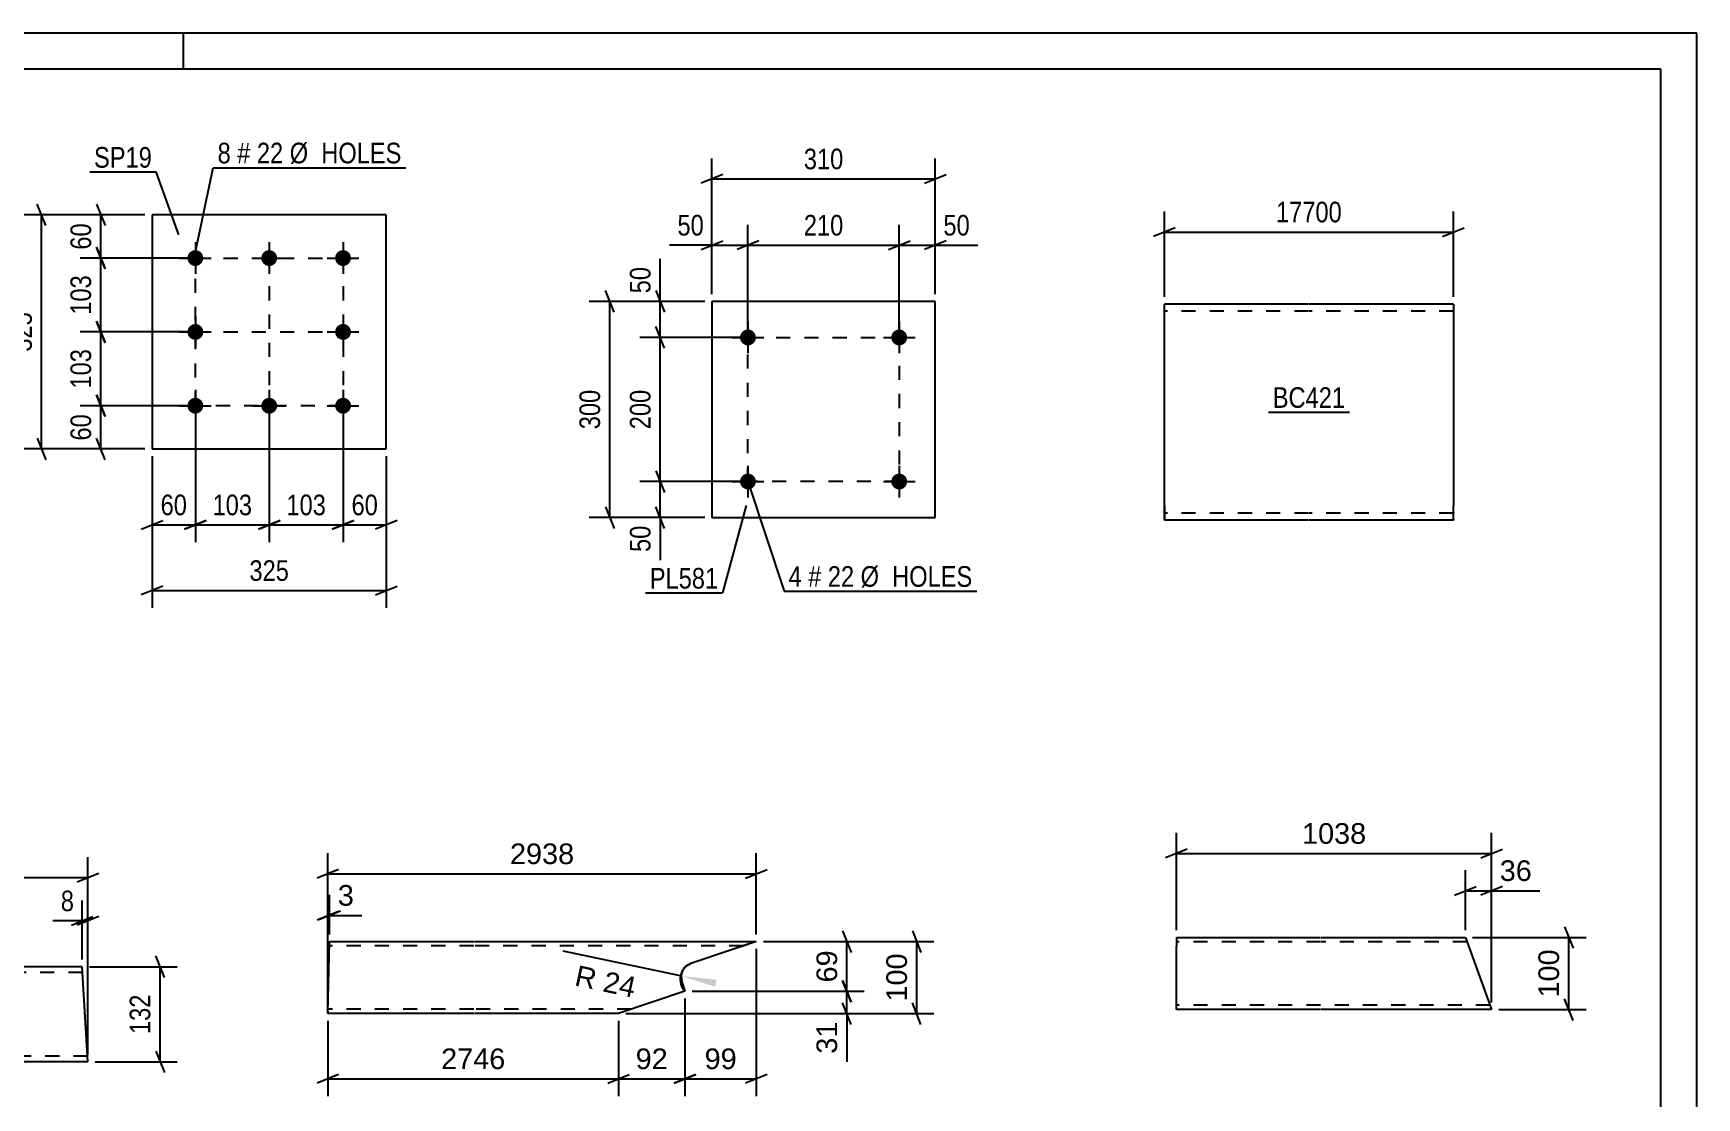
# Model space of a CAD drawing. Header units: millimetres. Extents: x 0 to 420, y 0 to 297.
# Drawn here: x 189.1 to 420, y 149.2 to 297 of the extents above; entities that cross this region are included whole.
import ezdxf

# ---------------------------------------------------------------- set-up
doc = ezdxf.new("R2010")
doc.units = ezdxf.units.MM
doc.linetypes.add('DXK_LINE_DOT2', pattern=[3.9198, 1.9599, -1.9599])
doc.styles.add('Arial', font='ARIAL.TTF', dxfattribs={"height": 0.2})
doc.styles.add('Arial Narrow', font='ARIALN.TTF', dxfattribs={"height": 0.2})

# ---------------------------------------------------------------- blocks, each defined once
blk = doc.blocks.new('Unknown-761555249-1163')
at = {"color": 5, "linetype": 'Continuous'}
for p, q in [((420, 297), (0, 297)), ((210, 292), (210, 297)), ((420, 0), (420, 297)), ((415, 292), (5, 292)), ((415, 5), (415, 292))]:
    blk.add_line(p, q, dxfattribs=at)
blk = doc.blocks.new('Part-761555249-10076 - 10072')
at = {"color": 2, "linetype": 'Continuous'}
for p, q in [((230.02, 161), (230.27, 170.91)), ((230.27, 170.91), (250.26, 170.91)), ((250.36, 170.91), (289.48, 170.91)), ((289.48, 170.91), (285.9, 169.71)), ((285.9, 169.71), (280.39, 167.86)), ((279.72, 167.48), (280.39, 167.86)), ((279.58, 164), (270.36, 160.91)), ((279.13, 165.33), (279.04, 166.11)), ((279.13, 165.33), (279.58, 164)), ((230.02, 160.91), (230.02, 161)), ((250.26, 160.91), (230.02, 160.91)), ((270.36, 160.91), (250.36, 160.91))]:
    blk.add_line(p, q, dxfattribs=at)
at = {"color": 7, "linetype": 'DXK_LINE_DOT2'}
for p, q in [((250.26, 170.31), (230.26, 170.31)), ((287.69, 170.31), (250.36, 170.31)), ((289.21, 170.82), (285.9, 169.71)), ((280.39, 167.86), (279.72, 167.48)), ((280.39, 167.86), (279.72, 167.48)), ((279.72, 167.48), (280.39, 167.86)), ((279.04, 166.11), (279.13, 165.33)), ((279.04, 166.11), (279.13, 165.33)), ((279.13, 165.33), (279.04, 166.11)), ((230.03, 161.26), (230.02, 160.91)), ((250.26, 161.51), (230.03, 161.51)), ((272.14, 161.51), (250.36, 161.51))]:
    blk.add_line(p, q, dxfattribs=at)
at = {"color": 2, "linetype": 'Continuous'}
blk.add_arc((281.03, 165.97), 2, 131.0368, 176.0368, dxfattribs=at)
at = {"color": 7, "linetype": 'DXK_LINE_DOT2'}
blk.add_arc((281.03, 165.97), 2, 131.0368, 176.0368, dxfattribs=at)
blk.add_arc((281.03, 165.97), 2, 131.0368, 176.0368, dxfattribs=at)
blk.add_arc((281.03, 165.97), 2, 131.0368, 176.0368, dxfattribs=at)
blk = doc.blocks.new('Part-761555249-10277 - 10276')
at = {"color": 2, "linetype": 'Continuous'}
for p, q in [((347.79, 171.47), (347.79, 170.27)), ((347.79, 171.47), (367.79, 171.47)), ((367.89, 171.47), (387.89, 171.47)), ((387.89, 171.47), (391.54, 161.47)), ((347.79, 161.57), (347.79, 170.27)), ((347.79, 161.47), (347.79, 161.57)), ((367.79, 161.47), (347.79, 161.47)), ((391.54, 161.47), (367.89, 161.47))]:
    blk.add_line(p, q, dxfattribs=at)
at = {"color": 7, "linetype": 'DXK_LINE_DOT2'}
for p, q in [((367.79, 170.87), (347.79, 170.87)), ((388.11, 170.87), (367.89, 170.87)), ((367.79, 162.07), (347.79, 162.07)), ((391.32, 162.07), (367.89, 162.07)), ((347.79, 161.57), (347.79, 161.47))]:
    blk.add_line(p, q, dxfattribs=at)
blk = doc.blocks.new('Part-761555249-7955 - 7953')
at = {"color": 2, "linetype": 'Continuous'}
for p, q in [((144.47, 155.35), (155.82, 167.41)), ((175.82, 167.41), (155.82, 167.41)), ((195.92, 167.41), (175.92, 167.41)), ((196.73, 154.21), (195.92, 167.41)), ((145.67, 154.21), (144.47, 155.35)), ((175.82, 154.21), (145.67, 154.21)), ((196.73, 154.21), (175.92, 154.21))]:
    blk.add_line(p, q, dxfattribs=at)
at = {"color": 7, "linetype": 'DXK_LINE_DOT2'}
for p, q in [((175.82, 166.61), (155.06, 166.61)), ((195.97, 166.61), (175.92, 166.61)), ((175.82, 155.01), (144.82, 155.01)), ((196.68, 155.01), (175.92, 155.01)), ((196.68, 155.01), (196.67, 155.07))]:
    blk.add_line(p, q, dxfattribs=at)
blk = doc.blocks.new('Part-761555249-8008 - 8007')
at = {"color": 2, "linetype": 'Continuous'}
for p, q in [((238.13, 271.79), (205.63, 271.79)), ((205.63, 271.79), (205.63, 239.29)), ((238.13, 239.29), (238.13, 271.79)), ((205.63, 239.29), (238.13, 239.29))]:
    blk.add_line(p, q, dxfattribs=at)
blk = doc.blocks.new('Bolt-761555249-8009 - 8007')
at = {"linetype": 'Continuous'}
for points in [[(211.63, 266.89, -1), (211.63, 264.69, -1)], [(221.88, 266.89, -1), (221.88, 264.69, -1)], [(232.13, 266.89, -1), (232.13, 264.69, -1)], [(211.63, 256.64, -1), (211.63, 254.44, -1)], [(232.13, 256.64, -1), (232.13, 254.44, -1)], [(211.63, 246.39, -1), (211.63, 244.19, -1)], [(221.88, 246.39, -1), (221.88, 244.19, -1)], [(232.13, 246.39, -1), (232.13, 244.19, -1)]]:
    blk.add_hatch(color=1, dxfattribs=at).paths.add_polyline_path(points)
at = {"color": 1, "linetype": 'Continuous'}
for p, q in [((211.63, 267.99), (211.63, 263.59)), ((221.88, 267.99), (221.88, 263.59)), ((232.13, 267.99), (232.13, 263.59)), ((209.43, 265.79), (213.83, 265.79)), ((219.68, 265.79), (224.08, 265.79)), ((229.93, 265.79), (234.33, 265.79)), ((211.63, 257.74), (211.63, 253.34)), ((232.13, 257.74), (232.13, 253.34)), ((209.43, 255.54), (213.83, 255.54)), ((229.93, 255.54), (234.33, 255.54)), ((211.63, 247.49), (211.63, 243.09)), ((221.88, 247.49), (221.88, 243.09)), ((232.13, 247.49), (232.13, 243.09)), ((209.43, 245.29), (213.83, 245.29)), ((219.68, 245.29), (224.08, 245.29)), ((229.93, 245.29), (234.33, 245.29))]:
    blk.add_line(p, q, dxfattribs=at)
blk = doc.blocks.new('Part-761555249-8030 - 8029')
at = {"color": 2, "linetype": 'Continuous'}
for p, q in [((366.13, 259.4), (346.13, 259.4)), ((346.13, 231.4), (346.13, 259.4)), ((386.23, 259.4), (366.23, 259.4)), ((386.23, 259.4), (386.23, 257.4)), ((386.23, 257.4), (386.23, 231.4)), ((346.13, 231.4), (346.13, 229.4)), ((386.23, 229.4), (386.23, 231.4)), ((366.13, 229.4), (346.13, 229.4)), ((386.23, 229.4), (366.23, 229.4))]:
    blk.add_line(p, q, dxfattribs=at)
at = {"color": 7, "linetype": 'DXK_LINE_DOT2'}
for p, q in [((366.13, 258.4), (346.13, 258.4)), ((386.23, 258.4), (366.23, 258.4)), ((346.13, 229.55), (346.13, 231.4)), ((386.23, 230.4), (386.23, 231.4)), ((346.13, 230.4), (346.13, 230.48)), ((366.13, 230.4), (346.13, 230.4)), ((386.23, 230.4), (366.23, 230.4)), ((386.23, 230.48), (386.23, 230.4)), ((386.23, 229.55), (386.23, 229.4))]:
    blk.add_line(p, q, dxfattribs=at)
blk = doc.blocks.new('Bolt-761555249-8130 - 8128')
at = {"linetype": 'Continuous'}
for points in [[(289.42, 234.77, -1), (287.22, 234.77, -1)], [(310.42, 234.77, -1), (308.22, 234.77, -1)]]:
    blk.add_hatch(color=1, dxfattribs=at).paths.add_polyline_path(points)
at = {"color": 1, "linetype": 'Continuous'}
for p, q in [((288.32, 236.97), (288.32, 232.57)), ((309.32, 236.97), (309.32, 232.57)), ((286.12, 234.77), (290.52, 234.77)), ((307.12, 234.77), (311.52, 234.77))]:
    blk.add_line(p, q, dxfattribs=at)
blk = doc.blocks.new('Part-761555249-8129 - 8128')
at = {"color": 2, "linetype": 'Continuous'}
for p, q in [((314.32, 259.77), (283.32, 259.77)), ((283.32, 259.77), (283.32, 229.77)), ((314.32, 229.77), (314.32, 259.77)), ((283.32, 229.77), (314.32, 229.77))]:
    blk.add_line(p, q, dxfattribs=at)
blk = doc.blocks.new('Bolt-761555249-8131 - 8128')
at = {"linetype": 'Continuous'}
for points in [[(289.42, 254.77, -1), (287.22, 254.77, -1)], [(310.42, 254.77, -1), (308.22, 254.77, -1)]]:
    blk.add_hatch(color=1, dxfattribs=at).paths.add_polyline_path(points)
at = {"color": 1, "linetype": 'Continuous'}
for p, q in [((288.32, 256.97), (288.32, 252.57)), ((309.32, 256.97), (309.32, 252.57)), ((286.12, 254.77), (290.52, 254.77)), ((307.12, 254.77), (311.52, 254.77))]:
    blk.add_line(p, q, dxfattribs=at)
blk = doc.blocks.new('Rectangle-761555249-9642 - 8007')
at = {"color": 1, "linetype": 'DXK_LINE_DOT2'}
blk.add_lwpolyline([(211.63, 265.79), (232.13, 265.79), (232.13, 245.29), (211.63, 245.29), (211.63, 265.79)], close=True, dxfattribs=at)
blk = doc.blocks.new('Rectangle-761555249-9622 - 8128')
at = {"color": 1, "linetype": 'DXK_LINE_DOT2'}
blk.add_lwpolyline([(288.32, 254.77), (309.32, 254.77), (309.32, 234.77), (288.32, 234.77), (288.32, 254.77)], close=True, dxfattribs=at)
blk = doc.blocks.new('Line-761555249-9652 - 8007')
at = {"color": 1, "linetype": 'DXK_LINE_DOT2'}
blk.add_line((221.88, 265.79), (221.88, 245.29), dxfattribs=at)
blk = doc.blocks.new('Line-761555249-9659 - 8007')
at = {"color": 1, "linetype": 'DXK_LINE_DOT2'}
blk.add_line((211.63, 255.54), (232.13, 255.54), dxfattribs=at)
blk = doc.blocks.new('StraightDimension-761555249-10122 - 10072')
at = {"color": 7, "linetype": 'Continuous'}
for p, q in [((230.02, 159.91), (230.02, 149.45)), ((270.36, 159.91), (270.36, 149.45)), ((231.52, 152.45), (228.52, 151.25)), ((268.86, 151.25), (271.86, 152.45)), ((230.02, 151.85), (270.36, 151.85))]:
    blk.add_line(p, q, dxfattribs=at)
at = {"color": 0}
blk.add_wipeout([(255.23, 152.6), (255.23, 156.8), (245.14, 156.8), (245.14, 152.6)], dxfattribs=at)
at = {"color": 3, "style": 'Arial'}
blk.add_text('2746', height=2.865, dxfattribs=at).set_placement((245.74, 153.2))
blk = doc.blocks.new('StraightDimension-761555249-10090 - 10072')
at = {"color": 7, "linetype": 'Continuous'}
for p, q in [((230.02, 161.91), (230.02, 177.38)), ((230.27, 171.91), (230.27, 177.38)), ((228.52, 173.93), (231.52, 175.13)), ((231.77, 175.13), (228.77, 173.93)), ((230.02, 174.53), (230.27, 174.53))]:
    blk.add_line(p, q, dxfattribs=at)
at = {"color": 0}
blk.add_wipeout([(234.22, 175.28), (234.22, 179.48), (230.8, 179.48), (230.8, 175.28)], dxfattribs=at)
at = {"color": 7, "linetype": 'Continuous'}
blk.add_line((230.27, 174.53), (234.74, 174.53), dxfattribs=at)
blk.add_line((230.27, 174.53), (234.74, 174.53), dxfattribs=at)
at = {"color": 3, "style": 'Arial'}
blk.add_text('3', height=2.87, dxfattribs=at).set_placement((231.4, 175.88))
blk = doc.blocks.new('StraightDimension-761555249-10109 - 10072')
at = {"color": 7, "linetype": 'Continuous'}
for p, q in [((230.02, 161.91), (230.02, 183.16)), ((289.48, 171.91), (289.48, 183.16)), ((231.52, 180.91), (228.52, 179.71)), ((230.02, 180.31), (289.48, 180.31)), ((287.98, 179.71), (290.98, 180.91))]:
    blk.add_line(p, q, dxfattribs=at)
at = {"color": 0}
blk.add_wipeout([(264.8, 181.06), (264.8, 185.26), (254.7, 185.26), (254.7, 181.06)], dxfattribs=at)
at = {"color": 3, "style": 'Arial'}
blk.add_text('2938', height=2.865, dxfattribs=at).set_placement((255.3, 181.66))
blk = doc.blocks.new('StraightDimension-761555249-10200 - 10072')
at = {"color": 7, "linetype": 'Continuous'}
for p, q in [((280.58, 164), (304.45, 164)), ((301.45, 165.5), (302.65, 162.5)), ((302.05, 160.91), (302.05, 164)), ((302.65, 159.41), (301.45, 162.41)), ((271.36, 160.91), (304.45, 160.91))]:
    blk.add_line(p, q, dxfattribs=at)
at = {"color": 0}
blk.add_wipeout([(301.3, 160.39), (297.1, 160.39), (297.1, 154.74), (301.3, 154.74)], dxfattribs=at)
at = {"color": 7, "linetype": 'Continuous'}
blk.add_line((302.05, 160.91), (302.05, 154.21), dxfattribs=at)
blk.add_line((302.05, 160.91), (302.05, 154.21), dxfattribs=at)
at = {"color": 3, "style": 'Arial'}
blk.add_text('31', height=2.865, rotation=90.0002, dxfattribs=at).set_placement((300.7, 155.34))
blk = doc.blocks.new('StraightDimension-761555249-10120 - 10072')
at = {"color": 7, "linetype": 'Continuous'}
for p, q in [((289.48, 169.91), (289.48, 149.45)), ((279.58, 163), (279.58, 149.45)), ((278.08, 151.25), (281.08, 152.45)), ((290.98, 152.45), (287.98, 151.25)), ((279.58, 151.85), (289.48, 151.85))]:
    blk.add_line(p, q, dxfattribs=at)
at = {"color": 0}
blk.add_wipeout([(287.36, 152.6), (287.36, 156.8), (281.71, 156.8), (281.71, 152.6)], dxfattribs=at)
at = {"color": 3, "style": 'Arial'}
blk.add_text('99', height=2.865, dxfattribs=at).set_placement((282.31, 153.2))
blk = doc.blocks.new('StraightDimension-761555249-10121 - 10072')
at = {"color": 7, "linetype": 'Continuous'}
for p, q in [((279.58, 163), (279.58, 149.45)), ((270.36, 159.91), (270.36, 149.45)), ((268.86, 151.25), (271.86, 152.45)), ((281.08, 152.45), (278.08, 151.25)), ((270.36, 151.85), (279.58, 151.85))]:
    blk.add_line(p, q, dxfattribs=at)
at = {"color": 0}
blk.add_wipeout([(277.79, 152.6), (277.79, 156.8), (272.14, 156.8), (272.14, 152.6)], dxfattribs=at)
at = {"color": 3, "style": 'Arial'}
blk.add_text('92', height=2.865, dxfattribs=at).set_placement((272.74, 153.2))
blk = doc.blocks.new('StraightDimension-761555249-10199 - 10072')
at = {"color": 7, "linetype": 'Continuous'}
for p, q in [((290.48, 170.91), (304.45, 170.91)), ((301.45, 172.41), (302.65, 169.41)), ((302.05, 164), (302.05, 170.91)), ((280.58, 164), (304.45, 164)), ((302.65, 162.5), (301.45, 165.5))]:
    blk.add_line(p, q, dxfattribs=at)
at = {"color": 0}
blk.add_wipeout([(301.3, 170.28), (297.1, 170.28), (297.1, 164.63), (301.3, 164.63)], dxfattribs=at)
at = {"color": 3, "style": 'Arial'}
blk.add_text('69', height=2.865, rotation=90.0002, dxfattribs=at).set_placement((300.7, 165.23))
blk = doc.blocks.new('StraightDimension-761555249-10241 - 10072')
at = {"color": 7, "linetype": 'Continuous'}
for p, q in [((290.48, 170.91), (314.14, 170.91)), ((311.14, 172.41), (312.34, 169.41)), ((311.74, 160.91), (311.74, 170.91)), ((312.34, 159.41), (311.14, 162.41)), ((271.36, 160.91), (314.14, 160.91))]:
    blk.add_line(p, q, dxfattribs=at)
at = {"color": 0}
blk.add_wipeout([(310.99, 169.85), (306.79, 169.85), (306.79, 161.98), (310.99, 161.98)], dxfattribs=at)
at = {"color": 3, "style": 'Arial'}
blk.add_text('100', height=2.865, rotation=90.0002, dxfattribs=at).set_placement((310.39, 162.58))
blk = doc.blocks.new('RadiusDimension-761555249-10266 - 10072')
at = {"linetype": 'Continuous'}
blk.add_hatch(color=7, dxfattribs=at).paths.add_polyline_path([(283.76, 164.63), (278.97, 166.15), (283.96, 165.6)])
at = {"color": 7, "linetype": 'Continuous'}
blk.add_line((278.97, 166.15), (262.67, 169.59), dxfattribs=at)
blk.add_arc((281.3, 165.66), 2.39, 112.3296, 223.8129, dxfattribs=at)
at = {"color": 0}
blk.add_wipeout([(272.85, 162.38), (273.72, 166.49), (264.28, 168.48), (263.41, 164.38)], dxfattribs=at)
at = {"color": 3, "style": 'Arial'}
blk.add_text('R 24', height=2.865, rotation=-11.929, dxfattribs=at).set_placement((264.13, 164.84))
blk = doc.blocks.new('StraightDimension-761555249-10309 - 10276')
at = {"color": 7, "linetype": 'Continuous'}
for p, q in [((388.89, 171.47), (404.64, 171.47)), ((401.64, 172.97), (402.84, 169.97)), ((402.24, 161.47), (402.24, 171.47)), ((402.84, 159.97), (401.64, 162.97)), ((392.54, 161.47), (404.64, 161.47))]:
    blk.add_line(p, q, dxfattribs=at)
at = {"color": 0}
blk.add_wipeout([(401.49, 170.41), (397.29, 170.41), (397.29, 162.54), (401.49, 162.54)], dxfattribs=at)
at = {"color": 3, "style": 'Arial'}
blk.add_text('100', height=2.865, rotation=90.0002, dxfattribs=at).set_placement((400.89, 163.14))
blk = doc.blocks.new('StraightDimension-761555249-10283 - 10276')
at = {"color": 7, "linetype": 'Continuous'}
for p, q in [((347.79, 172.47), (347.79, 185.98)), ((391.54, 162.47), (391.54, 185.98)), ((349.29, 183.73), (346.29, 182.53)), ((347.79, 183.13), (391.54, 183.13)), ((390.04, 182.53), (393.04, 183.73))]:
    blk.add_line(p, q, dxfattribs=at)
at = {"color": 0}
blk.add_wipeout([(374.71, 183.88), (374.71, 188.08), (364.62, 188.08), (364.62, 183.88)], dxfattribs=at)
at = {"color": 3, "style": 'Arial'}
blk.add_text('1038', height=2.865, dxfattribs=at).set_placement((365.22, 184.48))
blk = doc.blocks.new('StraightDimension-761555249-10294 - 10276')
at = {"color": 7, "linetype": 'Continuous'}
for p, q in [((387.89, 172.47), (387.89, 180.82)), ((391.54, 162.47), (391.54, 180.82)), ((386.39, 177.37), (389.39, 178.57)), ((387.89, 177.97), (391.54, 177.97)), ((393.04, 178.57), (390.04, 177.37))]:
    blk.add_line(p, q, dxfattribs=at)
at = {"color": 0}
blk.add_wipeout([(397.71, 178.72), (397.71, 182.92), (392.06, 182.92), (392.06, 178.72)], dxfattribs=at)
at = {"color": 7, "linetype": 'Continuous'}
blk.add_line((391.54, 177.97), (398.23, 177.97), dxfattribs=at)
blk.add_line((391.54, 177.97), (398.23, 177.97), dxfattribs=at)
at = {"color": 3, "style": 'Arial'}
blk.add_text('36', height=2.865, dxfattribs=at).set_placement((392.66, 179.32))
blk = doc.blocks.new('StraightDimension-761555249-8146 - 7953')
at = {"color": 7, "linetype": 'Continuous'}
for p, q in [((195.92, 168.41), (195.92, 176.62)), ((196.73, 155.21), (196.73, 176.62)), ((194.42, 173.17), (197.42, 174.37)), ((198.23, 174.37), (195.23, 173.17)), ((195.92, 173.77), (196.73, 173.77))]:
    blk.add_line(p, q, dxfattribs=at)
at = {"color": 0}
blk.add_wipeout([(195.39, 174.52), (195.39, 178.72), (192.36, 178.72), (192.36, 174.52)], dxfattribs=at)
at = {"color": 7, "linetype": 'Continuous'}
blk.add_line((195.92, 173.77), (191.84, 173.77), dxfattribs=at)
blk.add_line((195.92, 173.77), (191.84, 173.77), dxfattribs=at)
at = {"color": 3, "style": 'Arial Narrow'}
blk.add_text('8', height=2.86, dxfattribs=at).set_placement((192.96, 175.12))
blk = doc.blocks.new('StraightDimension-761555249-8167 - 7953')
at = {"color": 7, "linetype": 'Continuous'}
for p, q in [((207.33, 165.91), (206.13, 168.91)), ((196.92, 167.41), (209.13, 167.41)), ((206.73, 154.21), (206.73, 167.41)), ((206.13, 155.71), (207.33, 152.71)), ((197.73, 154.21), (209.13, 154.21))]:
    blk.add_line(p, q, dxfattribs=at)
at = {"color": 0}
blk.add_wipeout([(205.98, 164.16), (201.78, 164.16), (201.78, 157.47), (205.98, 157.47)], dxfattribs=at)
at = {"color": 3, "style": 'Arial Narrow'}
blk.add_text('132', height=2.863, rotation=90.0002, dxfattribs=at).set_placement((205.38, 158.07))
blk = doc.blocks.new('StraightDimension-761555249-8173 - 7953')
at = {"color": 7, "linetype": 'Continuous'}
for p, q in [((144.47, 156.35), (144.47, 182.64)), ((196.73, 155.21), (196.73, 182.64)), ((145.97, 180.39), (142.97, 179.19)), ((195.23, 179.19), (198.23, 180.39)), ((144.47, 179.79), (196.73, 179.79))]:
    blk.add_line(p, q, dxfattribs=at)
at = {"color": 0}
blk.add_wipeout([(174.85, 180.54), (174.85, 184.74), (166.34, 184.74), (166.34, 180.54)], dxfattribs=at)
at = {"color": 3, "style": 'Arial Narrow'}
blk.add_text('1973', height=2.863, dxfattribs=at).set_placement((166.94, 181.14))
blk = doc.blocks.new('StraightDimension-761555249-8255 - 8007')
at = {"color": 7, "linetype": 'Continuous'}
for p, q in [((211.63, 244.29), (211.63, 226.34)), ((221.88, 244.29), (221.88, 226.34)), ((210.13, 228.14), (213.13, 229.34)), ((211.63, 228.74), (221.88, 228.74)), ((223.38, 229.34), (220.38, 228.14))]:
    blk.add_line(p, q, dxfattribs=at)
at = {"color": 0}
blk.add_wipeout([(220.1, 229.49), (220.1, 233.69), (213.42, 233.69), (213.42, 229.49)], dxfattribs=at)
at = {"color": 3, "style": 'Arial Narrow'}
blk.add_text('103', height=2.863, dxfattribs=at).set_placement((214.02, 230.09))
blk = doc.blocks.new('StraightDimension-761555249-8269 - 8007')
at = {"color": 7, "linetype": 'Continuous'}
for p, q in [((205.63, 238.29), (205.63, 217.23)), ((238.13, 238.29), (238.13, 217.23)), ((207.13, 220.23), (204.13, 219.03)), ((205.63, 219.63), (238.13, 219.63)), ((236.63, 219.03), (239.63, 220.23))]:
    blk.add_line(p, q, dxfattribs=at)
at = {"color": 0}
blk.add_wipeout([(225.23, 220.38), (225.23, 224.58), (218.54, 224.58), (218.54, 220.38)], dxfattribs=at)
at = {"color": 3, "style": 'Arial Narrow'}
blk.add_text('325', height=2.863, dxfattribs=at).set_placement((219.14, 220.98))
blk = doc.blocks.new('StraightDimension-761555249-8253 - 8007')
at = {"color": 7, "linetype": 'Continuous'}
for p, q in [((232.13, 244.29), (232.13, 226.34)), ((238.13, 238.29), (238.13, 226.34)), ((230.63, 228.14), (233.63, 229.34)), ((232.13, 228.74), (238.13, 228.74)), ((239.63, 229.34), (236.63, 228.14))]:
    blk.add_line(p, q, dxfattribs=at)
at = {"color": 0}
blk.add_wipeout([(237.56, 229.49), (237.56, 233.69), (232.71, 233.69), (232.71, 229.49)], dxfattribs=at)
at = {"color": 3, "style": 'Arial Narrow'}
blk.add_text('60', height=2.863, dxfattribs=at).set_placement((233.31, 230.09))
blk = doc.blocks.new('StraightDimension-761555249-8233 - 8007')
at = {"color": 7, "linetype": 'Continuous'}
for p, q in [((197.91, 273.29), (199.11, 270.29)), ((204.63, 271.79), (195.66, 271.79)), ((198.51, 265.79), (198.51, 271.79)), ((210.63, 265.79), (195.66, 265.79)), ((199.11, 264.29), (197.91, 267.29))]:
    blk.add_line(p, q, dxfattribs=at)
at = {"color": 0}
blk.add_wipeout([(197.76, 271.22), (193.56, 271.22), (193.56, 266.36), (197.76, 266.36)], dxfattribs=at)
at = {"color": 3, "style": 'Arial Narrow'}
blk.add_text('60', height=2.863, rotation=90.0002, dxfattribs=at).set_placement((197.16, 266.96))
blk = doc.blocks.new('StraightDimension-761555249-8234 - 8007')
at = {"color": 7, "linetype": 'Continuous'}
for p, q in [((210.63, 265.79), (195.66, 265.79)), ((197.91, 267.29), (199.11, 264.29)), ((198.51, 255.54), (198.51, 265.79)), ((199.11, 254.04), (197.91, 257.04)), ((210.63, 255.54), (195.66, 255.54))]:
    blk.add_line(p, q, dxfattribs=at)
at = {"color": 0}
blk.add_wipeout([(197.76, 264.01), (193.56, 264.01), (193.56, 257.33), (197.76, 257.33)], dxfattribs=at)
at = {"color": 3, "style": 'Arial Narrow'}
blk.add_text('103', height=2.863, rotation=90.0002, dxfattribs=at).set_placement((197.16, 257.93))
blk = doc.blocks.new('StraightDimension-761555249-8235 - 8007')
at = {"color": 7, "linetype": 'Continuous'}
for p, q in [((197.91, 257.04), (199.11, 254.04)), ((210.63, 255.54), (195.66, 255.54)), ((198.51, 245.29), (198.51, 255.54)), ((210.63, 245.29), (195.66, 245.29)), ((199.11, 243.79), (197.91, 246.79))]:
    blk.add_line(p, q, dxfattribs=at)
at = {"color": 0}
blk.add_wipeout([(197.76, 253.76), (193.56, 253.76), (193.56, 247.08), (197.76, 247.08)], dxfattribs=at)
at = {"color": 3, "style": 'Arial Narrow'}
blk.add_text('103', height=2.863, rotation=90.0002, dxfattribs=at).set_placement((197.16, 247.68))
blk = doc.blocks.new('StraightDimension-761555249-8236 - 8007')
at = {"color": 7, "linetype": 'Continuous'}
for p, q in [((210.63, 245.29), (195.66, 245.29)), ((197.91, 246.79), (199.11, 243.79)), ((198.51, 239.29), (198.51, 245.29)), ((199.11, 237.79), (197.91, 240.79)), ((204.63, 239.29), (195.66, 239.29))]:
    blk.add_line(p, q, dxfattribs=at)
at = {"color": 0}
blk.add_wipeout([(197.76, 244.72), (193.56, 244.72), (193.56, 239.86), (197.76, 239.86)], dxfattribs=at)
at = {"color": 3, "style": 'Arial Narrow'}
blk.add_text('60', height=2.863, rotation=90.0002, dxfattribs=at).set_placement((197.16, 240.46))
blk = doc.blocks.new('StraightDimension-761555249-8249 - 8007')
at = {"color": 7, "linetype": 'Continuous'}
for p, q in [((190.89, 270.29), (189.69, 273.29)), ((204.63, 271.79), (187.44, 271.79)), ((190.29, 239.29), (190.29, 271.79)), ((189.69, 240.79), (190.89, 237.79)), ((204.63, 239.29), (187.44, 239.29))]:
    blk.add_line(p, q, dxfattribs=at)
at = {"color": 0}
blk.add_wipeout([(189.54, 258.88), (185.34, 258.88), (185.34, 252.2), (189.54, 252.2)], dxfattribs=at)
at = {"color": 3, "style": 'Arial Narrow'}
blk.add_text('325', height=2.863, rotation=90.0002, dxfattribs=at).set_placement((188.94, 252.8))
blk = doc.blocks.new('StraightDimension-761555249-8254 - 8007')
at = {"color": 7, "linetype": 'Continuous'}
for p, q in [((221.88, 244.29), (221.88, 226.34)), ((232.13, 244.29), (232.13, 226.34)), ((220.38, 228.14), (223.38, 229.34)), ((221.88, 228.74), (232.13, 228.74)), ((233.63, 229.34), (230.63, 228.14))]:
    blk.add_line(p, q, dxfattribs=at)
at = {"color": 0}
blk.add_wipeout([(230.35, 229.49), (230.35, 233.69), (223.67, 233.69), (223.67, 229.49)], dxfattribs=at)
at = {"color": 3, "style": 'Arial Narrow'}
blk.add_text('103', height=2.863, dxfattribs=at).set_placement((224.27, 230.09))
blk = doc.blocks.new('StraightDimension-761555249-8256 - 8007')
at = {"color": 7, "linetype": 'Continuous'}
for p, q in [((211.63, 244.29), (211.63, 226.34)), ((205.63, 238.29), (205.63, 226.34)), ((204.13, 228.14), (207.13, 229.34)), ((205.63, 228.74), (211.63, 228.74)), ((213.13, 229.34), (210.13, 228.14))]:
    blk.add_line(p, q, dxfattribs=at)
at = {"color": 0}
blk.add_wipeout([(211.06, 229.49), (211.06, 233.69), (206.21, 233.69), (206.21, 229.49)], dxfattribs=at)
at = {"color": 3, "style": 'Arial Narrow'}
blk.add_text('60', height=2.863, dxfattribs=at).set_placement((206.81, 230.09))
blk = doc.blocks.new('StraightDimension-761555249-8277 - 8029')
at = {"color": 7, "linetype": 'Continuous'}
for p, q in [((346.13, 260.4), (346.13, 272.25)), ((386.23, 260.4), (386.23, 272.25)), ((347.63, 270), (344.63, 268.8)), ((346.13, 269.4), (386.23, 269.4)), ((384.73, 268.8), (387.73, 270))]:
    blk.add_line(p, q, dxfattribs=at)
at = {"color": 0}
blk.add_wipeout([(371.36, 270.15), (371.36, 274.35), (361.01, 274.35), (361.01, 270.15)], dxfattribs=at)
at = {"color": 3, "style": 'Arial Narrow'}
blk.add_text('17700', height=2.863, dxfattribs=at).set_placement((361.61, 270.75))
blk = doc.blocks.new('StraightDimension-761555249-8417 - 8128')
at = {"color": 7, "linetype": 'Continuous'}
for p, q in [((276.75, 253.27), (275.55, 256.27)), ((287.32, 254.77), (273.3, 254.77)), ((276.15, 234.77), (276.15, 254.77)), ((275.55, 236.27), (276.75, 233.27)), ((287.32, 234.77), (273.3, 234.77))]:
    blk.add_line(p, q, dxfattribs=at)
at = {"color": 0}
blk.add_wipeout([(275.4, 248.12), (271.2, 248.12), (271.2, 241.43), (275.4, 241.43)], dxfattribs=at)
at = {"color": 3, "style": 'Arial Narrow'}
blk.add_text('200', height=2.863, rotation=90.0002, dxfattribs=at).set_placement((274.8, 242.03))
blk = doc.blocks.new('StraightDimension-761555249-8416 - 8128')
at = {"color": 7, "linetype": 'Continuous'}
for p, q in [((275.55, 261.27), (276.75, 258.27)), ((282.32, 259.77), (273.3, 259.77)), ((276.15, 254.77), (276.15, 259.77)), ((276.75, 253.27), (275.55, 256.27)), ((287.32, 254.77), (273.3, 254.77))]:
    blk.add_line(p, q, dxfattribs=at)
at = {"color": 0}
blk.add_wipeout([(275.4, 265.15), (271.2, 265.15), (271.2, 260.3), (275.4, 260.3)], dxfattribs=at)
at = {"color": 7, "linetype": 'Continuous'}
blk.add_line((276.15, 259.77), (276.15, 265.68), dxfattribs=at)
blk.add_line((276.15, 259.77), (276.15, 265.68), dxfattribs=at)
at = {"color": 3, "style": 'Arial Narrow'}
blk.add_text('50', height=2.863, rotation=90.0002, dxfattribs=at).set_placement((274.8, 260.9))
blk = doc.blocks.new('StraightDimension-761555249-8418 - 8128')
at = {"color": 7, "linetype": 'Continuous'}
for p, q in [((275.55, 236.27), (276.75, 233.27)), ((287.32, 234.77), (273.3, 234.77)), ((276.15, 229.77), (276.15, 234.77)), ((276.75, 228.27), (275.55, 231.27)), ((282.32, 229.77), (273.3, 229.77))]:
    blk.add_line(p, q, dxfattribs=at)
at = {"color": 0}
blk.add_wipeout([(275.4, 229.25), (271.2, 229.25), (271.2, 224.39), (275.4, 224.39)], dxfattribs=at)
at = {"color": 7, "linetype": 'Continuous'}
blk.add_line((276.15, 229.77), (276.15, 223.87), dxfattribs=at)
blk.add_line((276.15, 229.77), (276.15, 223.87), dxfattribs=at)
at = {"color": 3, "style": 'Arial Narrow'}
blk.add_text('50', height=2.863, rotation=90.0002, dxfattribs=at).set_placement((274.8, 224.99))
blk = doc.blocks.new('StraightDimension-761555249-8428 - 8128')
at = {"color": 7, "linetype": 'Continuous'}
for p, q in [((269.75, 258.27), (268.55, 261.27)), ((282.32, 259.77), (266.3, 259.77)), ((269.15, 229.77), (269.15, 259.77)), ((268.55, 231.27), (269.75, 228.27)), ((282.32, 229.77), (266.3, 229.77))]:
    blk.add_line(p, q, dxfattribs=at)
at = {"color": 0}
blk.add_wipeout([(268.4, 248.11), (264.2, 248.11), (264.2, 241.43), (268.4, 241.43)], dxfattribs=at)
at = {"color": 3, "style": 'Arial Narrow'}
blk.add_text('300', height=2.863, rotation=90.0002, dxfattribs=at).set_placement((267.8, 242.03))
blk = doc.blocks.new('StraightDimension-761555249-8448 - 8128')
at = {"color": 7, "linetype": 'Continuous'}
for p, q in [((283.32, 260.77), (283.32, 279.62)), ((314.32, 260.77), (314.32, 279.62)), ((284.82, 277.37), (281.82, 276.17)), ((312.82, 276.17), (315.82, 277.37)), ((283.32, 276.77), (314.32, 276.77))]:
    blk.add_line(p, q, dxfattribs=at)
at = {"color": 0}
blk.add_wipeout([(302.16, 277.52), (302.16, 281.72), (295.48, 281.72), (295.48, 277.52)], dxfattribs=at)
at = {"color": 3, "style": 'Arial Narrow'}
blk.add_text('310', height=2.863, dxfattribs=at).set_placement((296.08, 278.12))
blk = doc.blocks.new('StraightDimension-761555249-9572 - 8128')
at = {"color": 7, "linetype": 'Continuous'}
for p, q in [((309.32, 255.77), (309.32, 270.42)), ((314.32, 260.77), (314.32, 270.42)), ((307.82, 266.97), (310.82, 268.17)), ((315.82, 268.17), (312.82, 266.97)), ((309.32, 267.57), (314.32, 267.57))]:
    blk.add_line(p, q, dxfattribs=at)
at = {"color": 0}
blk.add_wipeout([(319.7, 268.32), (319.7, 272.52), (314.85, 272.52), (314.85, 268.32)], dxfattribs=at)
at = {"color": 7, "linetype": 'Continuous'}
blk.add_line((314.32, 267.57), (320.23, 267.57), dxfattribs=at)
blk.add_line((314.32, 267.57), (320.23, 267.57), dxfattribs=at)
at = {"color": 3, "style": 'Arial Narrow'}
blk.add_text('50', height=2.863, dxfattribs=at).set_placement((315.45, 268.92))
blk = doc.blocks.new('StraightDimension-761555249-9573 - 8128')
at = {"color": 7, "linetype": 'Continuous'}
for p, q in [((288.32, 255.77), (288.32, 270.42)), ((309.32, 255.77), (309.32, 270.42)), ((289.82, 268.17), (286.82, 266.97)), ((307.82, 266.97), (310.82, 268.17)), ((288.32, 267.57), (309.32, 267.57))]:
    blk.add_line(p, q, dxfattribs=at)
at = {"color": 0}
blk.add_wipeout([(302.16, 268.32), (302.16, 272.52), (295.48, 272.52), (295.48, 268.32)], dxfattribs=at)
at = {"color": 3, "style": 'Arial Narrow'}
blk.add_text('210', height=2.863, dxfattribs=at).set_placement((296.08, 268.92))
blk = doc.blocks.new('StraightDimension-761555249-9574 - 8128')
at = {"color": 7, "linetype": 'Continuous'}
for p, q in [((283.32, 260.77), (283.32, 270.42)), ((288.32, 255.77), (288.32, 270.42)), ((281.82, 266.97), (284.82, 268.17)), ((289.82, 268.17), (286.82, 266.97)), ((283.32, 267.57), (288.32, 267.57))]:
    blk.add_line(p, q, dxfattribs=at)
at = {"color": 0}
blk.add_wipeout([(282.8, 268.32), (282.8, 272.52), (277.94, 272.52), (277.94, 268.32)], dxfattribs=at)
at = {"color": 7, "linetype": 'Continuous'}
blk.add_line((283.32, 267.57), (277.42, 267.57), dxfattribs=at)
blk.add_line((283.32, 267.57), (277.42, 267.57), dxfattribs=at)
at = {"color": 3, "style": 'Arial Narrow'}
blk.add_text('50', height=2.863, dxfattribs=at).set_placement((278.54, 268.92))
blk = doc.blocks.new('Mark-761555249-8466 - 8007')
at = {"color": 0}
blk.add_wipeout([(205.61, 278.34), (205.61, 281.34), (197.57, 281.34), (197.57, 278.34)], dxfattribs=at)
blk.add_wipeout([(205.61, 278.34), (205.61, 281.34), (197.57, 281.34), (197.57, 278.34)], dxfattribs=at)
at = {"color": 30, "linetype": 'Continuous'}
for p in [(196.97, 277.74), (209.32, 269.04)]:
    blk.add_line(p, (206.21, 277.74), dxfattribs=at)
at = {"color": 3, "style": 'Arial Narrow'}
blk.add_text('SP19', height=2.863, dxfattribs=at).set_placement((197.57, 278.34))
blk = doc.blocks.new('Mark-761555249-8469 - 8007')
at = {"color": 0}
blk.add_wipeout([(216.54, 278.94), (216.54, 281.94), (214.72, 281.94), (214.72, 278.94)], dxfattribs=at)
blk.add_wipeout([(216.54, 278.94), (216.54, 281.94), (214.72, 281.94), (214.72, 278.94)], dxfattribs=at)
at = {"color": 7, "linetype": 'Continuous'}
blk.add_line((211.46, 265.76), (214.12, 278.34), dxfattribs=at)
at = {"color": 0}
blk.add_wipeout([(219.27, 278.94), (219.27, 281.94), (217.44, 281.94), (217.44, 278.94)], dxfattribs=at)
blk.add_wipeout([(219.27, 278.94), (219.27, 281.94), (217.44, 281.94), (217.44, 278.94)], dxfattribs=at)
at = {"color": 3, "style": 'Arial Narrow'}
blk.add_text('8', height=2.86, dxfattribs=at).set_placement((214.72, 278.94))
at = {"color": 0}
blk.add_wipeout([(223.83, 278.94), (223.83, 281.94), (220.17, 281.94), (220.17, 278.94)], dxfattribs=at)
blk.add_wipeout([(223.83, 278.94), (223.83, 281.94), (220.17, 281.94), (220.17, 278.94)], dxfattribs=at)
at = {"color": 3, "style": 'Arial Narrow'}
blk.add_text('#', height=2.86, dxfattribs=at).set_placement((217.44, 278.94))
at = {"color": 0}
blk.add_wipeout([(240.26, 278.94), (240.26, 281.94), (224.73, 281.94), (224.73, 278.94)], dxfattribs=at)
blk.add_wipeout([(240.26, 278.94), (240.26, 281.94), (224.73, 281.94), (224.73, 278.94)], dxfattribs=at)
at = {"color": 7, "linetype": 'Continuous'}
blk.add_line((214.12, 278.34), (240.86, 278.34), dxfattribs=at)
at = {"color": 3, "style": 'Arial Narrow'}
for s, p in [('22', (220.17, 278.94)), ('Ø  HOLES', (224.73, 278.94))]:
    blk.add_text(s, height=2.863, dxfattribs=at).set_placement(p)
blk = doc.blocks.new('Mark-761555249-8473 - 8029')
at = {"color": 0}
blk.add_wipeout([(371.21, 245), (371.21, 248), (361.16, 248), (361.16, 245)], dxfattribs=at)
blk.add_wipeout([(371.21, 245), (371.21, 248), (361.16, 248), (361.16, 245)], dxfattribs=at)
at = {"color": 30, "linetype": 'Continuous'}
blk.add_line((360.56, 244.4), (371.81, 244.4), dxfattribs=at)
at = {"color": 3, "style": 'Arial Narrow'}
blk.add_text('BC421', height=2.863, dxfattribs=at).set_placement((361.16, 245))
blk = doc.blocks.new('Mark-761555249-8499 - 8128')
at = {"color": 0}
blk.add_wipeout([(284.21, 219.91), (284.21, 222.91), (274.7, 222.91), (274.7, 219.91)], dxfattribs=at)
blk.add_wipeout([(284.21, 219.91), (284.21, 222.91), (274.7, 222.91), (274.7, 219.91)], dxfattribs=at)
at = {"color": 30, "linetype": 'Continuous'}
for p in [(288.08, 231.43), (274.1, 219.31)]:
    blk.add_line(p, (284.81, 219.31), dxfattribs=at)
at = {"color": 3, "style": 'Arial Narrow'}
blk.add_text('PL581', height=2.863, dxfattribs=at).set_placement((274.7, 219.91))
blk = doc.blocks.new('MarkSet-761555249-9494 - 8128')
at = {"color": 0}
blk.add_wipeout([(295.78, 220.16), (295.78, 223.16), (293.95, 223.16), (293.95, 220.16)], dxfattribs=at)
blk.add_wipeout([(295.78, 220.16), (295.78, 223.16), (293.95, 223.16), (293.95, 220.16)], dxfattribs=at)
at = {"color": 7, "linetype": 'Continuous'}
blk.add_line((288.32, 234.77), (293.35, 219.56), dxfattribs=at)
at = {"color": 0}
blk.add_wipeout([(298.51, 220.16), (298.51, 223.16), (296.68, 223.16), (296.68, 220.16)], dxfattribs=at)
blk.add_wipeout([(298.51, 220.16), (298.51, 223.16), (296.68, 223.16), (296.68, 220.16)], dxfattribs=at)
at = {"color": 3, "style": 'Arial Narrow'}
blk.add_text('4', height=2.86, dxfattribs=at).set_placement((293.95, 220.16))
at = {"color": 0}
blk.add_wipeout([(303.06, 220.16), (303.06, 223.16), (299.41, 223.16), (299.41, 220.16)], dxfattribs=at)
blk.add_wipeout([(303.06, 220.16), (303.06, 223.16), (299.41, 223.16), (299.41, 220.16)], dxfattribs=at)
at = {"color": 3, "style": 'Arial Narrow'}
blk.add_text('#', height=2.86, dxfattribs=at).set_placement((296.68, 220.16))
at = {"color": 0}
blk.add_wipeout([(319.49, 220.16), (319.49, 223.16), (303.96, 223.16), (303.96, 220.16)], dxfattribs=at)
blk.add_wipeout([(319.49, 220.16), (319.49, 223.16), (303.96, 223.16), (303.96, 220.16)], dxfattribs=at)
at = {"color": 7, "linetype": 'Continuous'}
blk.add_line((293.35, 219.56), (320.09, 219.56), dxfattribs=at)
at = {"color": 3, "style": 'Arial Narrow'}
for s, p in [('22', (299.41, 220.16)), ('Ø  HOLES', (303.96, 220.16))]:
    blk.add_text(s, height=2.863, dxfattribs=at).set_placement(p)

msp = doc.modelspace()

# ---------------------------------------------------------------- block references
for name in ['Unknown-761555249-1163', 'Part-761555249-8008 - 8007', 'Bolt-761555249-8009 - 8007', 'Rectangle-761555249-9642 - 8007', 'Line-761555249-9652 - 8007', 'Part-761555249-8129 - 8128', 'Part-761555249-8030 - 8029', 'Bolt-761555249-8131 - 8128', 'Line-761555249-9659 - 8007', 'Rectangle-761555249-9622 - 8128', 'Bolt-761555249-8130 - 8128', 'Part-761555249-10076 - 10072', 'Part-761555249-10277 - 10276', 'Part-761555249-7955 - 7953']:
    msp.add_blockref(name, (0, 0))

# ---------------------------------------------------------------- next in the draw order: block references
for name in ['StraightDimension-761555249-8233 - 8007', 'StraightDimension-761555249-8277 - 8029', 'StraightDimension-761555249-8417 - 8128', 'Mark-761555249-8473 - 8029', 'StraightDimension-761555249-8255 - 8007', 'StraightDimension-761555249-8146 - 7953', 'StraightDimension-761555249-10090 - 10072', 'StraightDimension-761555249-10309 - 10276', 'StraightDimension-761555249-10122 - 10072']:
    msp.add_blockref(name, (0, 0))

# ---------------------------------------------------------------- next in the draw order: block references
for name in ['StraightDimension-761555249-8234 - 8007', 'StraightDimension-761555249-8416 - 8128', 'StraightDimension-761555249-8269 - 8007', 'StraightDimension-761555249-8418 - 8128', 'StraightDimension-761555249-10283 - 10276', 'StraightDimension-761555249-10109 - 10072', 'StraightDimension-761555249-8167 - 7953']:
    msp.add_blockref(name, (0, 0))

# ---------------------------------------------------------------- next in the draw order: block references
for name in ['Mark-761555249-8469 - 8007', 'StraightDimension-761555249-8428 - 8128', 'StraightDimension-761555249-8235 - 8007', 'StraightDimension-761555249-8253 - 8007', 'StraightDimension-761555249-8173 - 7953', 'StraightDimension-761555249-10294 - 10276', 'StraightDimension-761555249-10200 - 10072']:
    msp.add_blockref(name, (0, 0))

# ---------------------------------------------------------------- next in the draw order: block references
for name in ['StraightDimension-761555249-8448 - 8128', 'StraightDimension-761555249-8236 - 8007', 'StraightDimension-761555249-8254 - 8007', 'Mark-761555249-8499 - 8128', 'StraightDimension-761555249-10120 - 10072']:
    msp.add_blockref(name, (0, 0))

# ---------------------------------------------------------------- next in the draw order: block references
for name in ['StraightDimension-761555249-8249 - 8007', 'StraightDimension-761555249-9572 - 8128', 'MarkSet-761555249-9494 - 8128', 'StraightDimension-761555249-10121 - 10072']:
    msp.add_blockref(name, (0, 0))

# ---------------------------------------------------------------- next in the draw order: block references
for name in ['Mark-761555249-8466 - 8007', 'StraightDimension-761555249-9573 - 8128', 'StraightDimension-761555249-8256 - 8007', 'StraightDimension-761555249-10199 - 10072']:
    msp.add_blockref(name, (0, 0))

# ---------------------------------------------------------------- next in the draw order: block references
for name in ['StraightDimension-761555249-9574 - 8128', 'StraightDimension-761555249-10241 - 10072']:
    msp.add_blockref(name, (0, 0))

# ---------------------------------------------------------------- next in the draw order: block references
msp.add_blockref('RadiusDimension-761555249-10266 - 10072', (0, 0))

doc.saveas('drawing.dxf')
